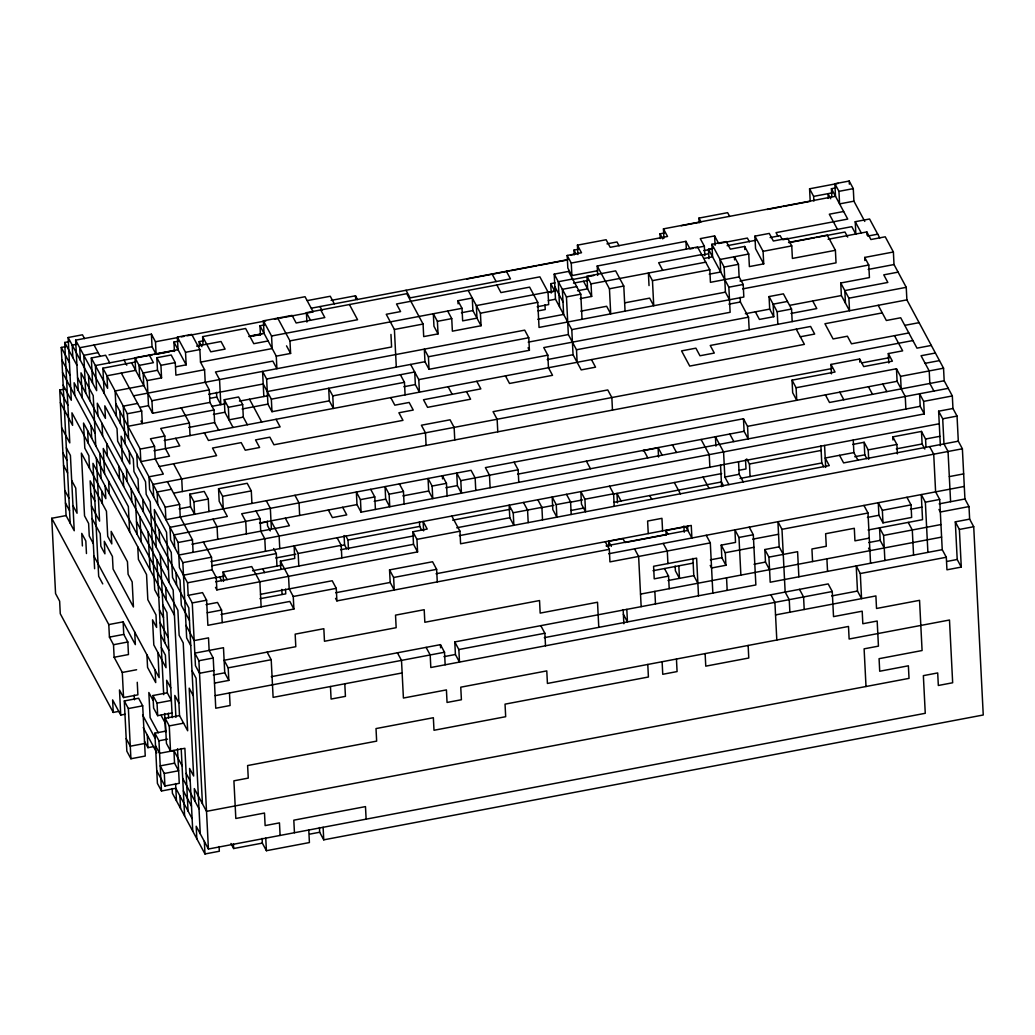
<?xml version="1.0" encoding="UTF-8"?>
<svg xmlns="http://www.w3.org/2000/svg" width="1035" height="1035" viewBox="0 0 1035 1035"><rect width="100%" height="100%" fill="white"/><g stroke="black" fill="none" stroke-linecap="round" stroke-linejoin="round"><path stroke-width="1.5" d="M663.94 238.283L663.461 228.864L835.504 196.301L834.87 183.751L849.205 181.034L853.28 188.629L853.914 201.178L864.781 221.425M782.978 206.495L810.211 201.346L809.577 188.797L838.259 183.363M831.83 196.559L831.428 188.706L835.737 187.891M834.87 183.751L838.945 191.346L853.28 188.629M63.161 385.085L71.311 400.273L68.142 337.513L82.477 334.797L84.508 338.6M699.194 222.797L698.961 218.1L727.631 212.667L729.675 216.47M809.577 188.797L813.652 196.378L832.295 192.859M78.194 390.35L75.646 340.153L305.04 296.722L313.191 311.91L284.509 317.331M577.918 254.571L577.439 245.153L606.109 239.732L610.184 247.313L667.536 236.459L663.461 228.864M61.634 427.701L69.785 442.889L64.7 342.469L68.996 341.666M681.185 225.772L699.828 222.24M767.207 209.484L781.541 206.767M76.512 344.293L72.204 345.108L72.851 357.657M307.33 300.59L330.269 296.256L334.344 303.85M574.244 254.817L573.998 250.121L578.306 249.306M606.976 243.872L617.015 241.97L619.046 245.774M660.265 238.542L660.019 233.832L664.328 233.017M70.16 523.154L61.259 347.437L65.554 346.622M169.015 351.874L156.117 354.306L155.483 341.757L151.408 334.163L79.721 347.734L80.355 360.296M597.7 270.717L571.889 275.608L567.814 268.013L567.18 255.464L581.515 252.747L577.439 245.153M853.914 201.178L839.579 203.895L838.945 191.346M331.135 300.396L355.51 295.79L357.541 299.581M570.57 255.076L574.865 254.261M311.406 308.184L568.034 259.604M466.772 279.036L509.776 270.885M511.212 270.614L537.023 265.736M538.446 265.465L567.128 260.031M109.723 362.845L105.648 355.251L91.313 357.968L107.601 388.332L106.967 375.783L135.637 370.349L135.003 357.799L178.02 349.662L177.386 337.112L191.721 334.396L199.871 349.571L200.505 362.134L204.581 369.715L205.215 382.277L209.29 389.859L209.924 402.421L213.999 410.002L214.633 422.565L218.708 430.146M249.707 336.09L264.041 333.373L263.407 320.824L292.077 315.39L296.152 322.985L324.822 317.564L320.746 309.97M306.89 322.092L306.412 312.673L406.768 293.681L423.069 324.046L423.703 336.595L438.038 333.891L437.404 321.329L433.329 313.747L433.963 326.297L438.038 333.891M98.131 352.612L83.796 355.328L85.698 392.989M155.483 341.757L178.421 337.423M181.293 336.88L184.152 336.336M187.024 335.793L265.879 320.863M274.482 319.233L277.341 318.689M280.213 318.146L283.085 317.603M567.18 255.464L571.255 263.058L685.946 241.336L690.022 248.93L692.894 248.387M749.405 241.867L747.373 238.076L718.691 243.51L714.616 235.915L700.281 238.632L704.356 246.214L704.835 255.632M843.654 211.489L829.32 214.206L837.47 229.382M174.423 351.486L173.945 342.067L178.24 341.252M203.015 344.487L202.614 336.634L245.631 328.496L253.782 343.685L268.117 340.968M260.445 335.198L259.966 325.779L264.261 324.964M109.037 354.863L152.041 346.725L156.117 354.306M591.464 359.585L595.539 367.179L581.204 369.896L573.054 354.707L571.786 329.609L555.485 299.231L554.217 274.133L568.551 271.416L580.777 294.199L582.045 319.298M597.7 275.401L597.221 265.995L697.59 246.99L709.803 269.773L710.437 282.322L739.119 276.888L743.195 284.483L743.829 297.032L571.786 329.609M703.955 258.452L712.559 256.835L711.925 244.273L726.26 241.569L730.335 249.15L744.67 246.446L748.745 254.028L749.379 266.59L763.714 263.873L763.08 251.324L754.929 236.135L769.264 233.418L773.339 241.013L787.687 238.296L791.749 245.89L792.396 258.439L835.4 250.302L836.034 262.851L739.986 281.041M199.419 346.298L199.173 341.602L203.481 340.787M695.753 247.844L704.356 246.214M196.65 346.13L221.024 341.511L225.1 349.105L210.765 351.822L202.614 336.634M708.962 258.647L708.483 249.241L712.779 248.426M727.126 245.709L755.796 240.275M770.131 237.571L780.17 235.669L782.201 239.46M152.727 354.695L95.388 365.549L96.656 390.661L68.142 337.513M154.163 354.423L174.229 350.632M248.788 336.517L261.687 334.072M782.978 239.693L851.805 226.665L855.88 234.259L855.233 221.71L869.581 218.993L879.763 237.972M171.888 351.331L174.76 350.787M253.614 335.858L260.781 334.499M703.787 250.638L710.954 249.28M135.003 357.799L147.229 380.582L161.563 377.866L157.488 370.271L156.854 357.722L171.189 355.005L175.264 362.599L175.898 375.149L204.581 369.715M177.386 337.112L185.524 352.288L199.871 349.571M263.407 320.824L271.545 336L357.567 319.724L349.429 304.536M458.091 303.863L457.936 300.719L472.271 298.015L472.904 310.565L481.055 325.74L452.373 331.174L451.739 318.625L447.663 311.03M572.627 279.01L558.292 281.727L559.56 306.826M577.569 290.744L587.595 288.843L586.961 276.293L615.644 270.872L623.782 286.048L625.062 311.16M701.665 254.584L658.648 262.722L662.723 270.316M104.173 393.287L102.892 368.188L135.87 361.939M551.202 293.073L550.723 283.668L555.032 282.853M572.226 279.592L593.741 275.517M701.264 255.166L708.432 253.808M573.493 283.15L587.828 280.446M788.541 242.449L827.25 235.113L835.4 250.302M789.058 242.604L814.868 237.714M816.305 237.442L844.974 232.021L847.691 237.08M156.854 357.722L160.93 365.316L175.264 362.599M277.742 318.107L289.968 340.877L462.011 308.314L462.645 320.863L476.98 318.159L476.346 305.597L548.033 292.025L548.666 304.588L537.191 306.748M576.702 286.604L562.367 289.321L563.635 314.42L537.825 319.31M586.961 276.293L591.037 283.888L705.728 262.178M748.745 254.028L720.075 259.462L720.709 272.011L709.234 274.184M763.08 251.324L791.749 245.89M547.114 292.452L555.717 290.835M828.116 239.266L866.825 231.931L870.901 239.525L885.236 236.808L893.386 251.997L894.02 264.546L906.246 287.329L906.88 299.878L943.545 368.201L944.179 380.751L952.329 395.939L952.963 408.489L957.039 416.083L958.307 441.182L962.382 448.776L964.931 498.986L969.006 506.581L969.64 519.13L973.715 526.724L983.25 714.991L323.748 839.838L319.673 832.256L319.44 827.547M549.067 292.349L553.363 291.534M157.488 370.271L143.153 372.988L143.787 385.537L115.118 390.958L116.386 416.07M176.131 366.739L186.171 364.837L185.524 352.288M200.505 362.134L272.192 348.562L271.545 336M461.429 312.738L472.904 310.565M867.692 236.083L877.719 234.182M66.344 447.845L70.419 455.439L74.235 530.748L66.085 515.572L59.732 390.053L64.028 389.238M548.033 292.025L539.882 276.85L396.509 303.992L400.584 311.574L386.249 314.291L394.4 329.479L423.069 324.046M437.404 321.329L451.739 318.625M468.195 290.421L480.421 313.191L537.76 302.336L539.041 327.435L725.419 292.155L729.494 299.749M554.217 274.133L566.443 296.903L580.777 294.199M597.221 265.995L609.447 288.765L623.782 286.048M649.023 285.582L648.389 273.033L652.464 280.627L709.803 269.773M711.925 244.273L724.138 267.056L738.485 264.339L739.119 276.888M548.317 300.59L555.485 299.231M259.966 325.779L276.267 356.143L290.602 353.44L289.968 340.877M580.208 298.61L591.671 296.437L591.037 283.888M538.058 310.901L545.225 309.543L544.992 304.833M133.528 395.836L391.592 346.984L390.958 334.434M580.842 311.16L606.652 306.282L610.715 313.864L609.447 288.765M625.282 302.75L649.657 298.132L653.732 305.726L652.464 280.627M864.872 260.561L864.717 257.43L893.386 251.997M708.483 249.241L728.86 287.2L743.195 284.483M137.603 403.43L123.269 406.147L125.17 443.808M131.574 362.755L151.938 400.726L209.29 389.859M263.834 396.521L262.567 371.41L266.629 379.004L524.693 330.152L528.769 337.746L529.402 350.296L429.046 369.301L424.971 361.707L424.337 349.157L428.412 356.739L429.046 369.301M742.625 288.894L868.779 265.012L869.426 277.574L840.743 282.995L841.377 295.544L849.528 310.733L848.894 298.183L840.743 282.995M139.893 407.311L148.497 405.681L152.572 413.275L209.924 402.421M208.721 394.283L263.2 383.972L271.338 399.148L271.985 411.697L329.324 400.843L333.399 408.437L332.765 395.887L328.69 388.293L329.324 400.843M868.21 269.436L894.02 264.546M102.892 368.188L127.344 413.741L141.679 411.024L142.312 423.574L140.954 421.051M428.412 356.739L528.769 337.746M209.575 398.423L216.742 397.065L220.817 404.659L219.549 379.56L215.474 371.966L272.826 361.111L276.901 368.706L276.267 356.143M233.043 427.442L224.893 412.253L224.259 399.704L238.593 396.987L242.669 404.582L243.303 417.131L247.378 424.725M267.276 391.553L424.971 361.707M528.199 342.158L568.344 334.564L576.495 349.752L577.129 362.302M728.925 304.161L740.387 302L748.538 317.176L749.172 329.725M755.356 311.833L759.431 319.427L773.766 316.71L769.704 309.116L769.057 296.566L783.404 293.849L791.542 309.038L792.189 321.587M898.095 272.14L883.761 274.857L887.836 282.451L844.819 290.589L845.453 303.139M212.214 406.289L225.125 403.844M239.46 401.127L268.13 395.706M127.978 426.291L213.999 410.002M224.259 399.704L228.334 407.298L242.669 404.582M271.338 399.148L414.712 372.005L415.346 384.567L419.421 392.149L418.787 379.599L410.636 364.423M787.48 301.444L773.132 304.161L773.766 316.71M213.43 414.427L224.893 412.253M242.099 408.993L267.91 404.116L271.985 411.697M745.329 313.734L769.704 309.116M789.77 305.325L841.377 295.544M190.039 435.58L189.392 423.03L160.723 428.451L164.798 436.046L165.432 448.595L169.507 456.189L140.838 461.623L140.204 449.074L115.752 403.521M332.765 395.887L404.452 382.316L405.086 394.865M418.787 379.599L547.826 355.173L548.459 367.723L552.535 375.317L509.518 383.467L505.442 375.873M576.495 349.752L748.538 317.176M769.057 296.566L777.207 311.755L791.542 309.038M848.894 298.183L906.246 287.329M188.823 427.442L214.633 422.565M243.303 417.131L228.968 419.848L228.334 407.298M403.883 386.728L415.346 384.567M547.243 359.598L573.054 354.707M790.973 313.45L816.783 308.572L812.708 300.978M164.798 436.046L150.463 438.762L154.538 446.357L155.172 458.906L163.323 474.095L148.975 476.799L149.622 489.361L178.136 542.495L179.404 567.607L187.555 582.783L188.189 595.332L192.264 602.926L195.447 665.686L199.522 673.28L213.857 670.564M164.229 440.47L906.88 299.878M140.204 449.074L154.538 446.357M153.969 450.768L179.767 445.891L175.691 438.297M882.273 312.893L824.934 323.748L833.084 338.937L847.419 336.22L851.494 343.814L908.833 332.959M800.327 336.776L814.674 334.059L810.599 326.465L710.23 345.47L714.305 353.051L699.97 355.768L695.895 348.174L681.56 350.891L689.711 366.079L804.402 344.37L796.251 329.182M159.248 466.5L216.587 455.646L212.511 448.051L241.194 442.618L245.269 450.212L259.604 447.495L255.529 439.901L269.863 437.197L273.939 444.778L402.977 420.352L398.902 412.771L413.237 410.054L409.161 402.46L394.827 405.177L390.751 397.582M904.758 325.365L919.106 322.648M912.909 340.554L153.051 484.393L153.697 496.942M171.461 489.27L157.126 491.987L157.76 504.537M831.441 373.842L830.963 364.423L859.632 359.003L863.707 366.584L892.39 361.163L888.315 353.569L902.649 350.852L894.499 335.676M931.319 345.431L916.984 348.148L900.696 317.771L886.348 320.488L878.21 305.299M173.764 493.152L831.83 368.576M861.935 362.871L889.181 357.722M118.973 711.343L113.242 712.429L60.276 613.729L59.642 601.18L55.567 593.585L51.75 518.276L66.085 515.572M189.884 494.148L193.946 501.742L194.593 514.291L190.518 506.697L189.884 494.148L204.218 491.431L208.294 499.025L208.928 511.575M190.738 645.542L186.662 637.948L182.846 562.639L170.62 539.869L169.986 527.32L227.338 516.465L219.187 501.276L218.553 488.727L247.223 483.293L251.298 490.888L251.932 503.437M792.034 380.155L796.096 387.75L796.743 400.299L792.668 392.718L792.034 380.155L835.038 372.018L830.963 364.423M935.394 353.026L921.059 355.729L929.21 370.918L929.844 383.467L933.919 391.062M75.646 340.153L165.277 507.176L179.611 504.459L180.245 517.008L192.471 539.791L193.105 552.341M193.946 501.742L208.294 499.025M218.553 488.727L222.629 496.321L251.298 490.888M796.096 387.75L896.465 368.758L900.541 376.352L901.174 388.901M925.135 363.324L939.469 360.607M179.042 508.871L190.518 506.697M900.541 376.352L943.545 368.201M905.884 409.045L905.25 396.496L897.099 381.307L165.911 519.725L165.277 507.176M743.466 418.748L744.1 431.31L748.176 438.892L747.542 426.342L743.466 418.748L485.402 467.6L489.477 475.194L490.111 487.744M944.179 380.751L829.488 402.473L825.413 394.878M265.426 551.319L264.792 538.769L260.716 531.175L260.083 518.626L174.061 534.901L174.695 547.463M178.77 555.045L924.294 413.922L920.218 406.328L361.073 512.17L356.997 504.588L356.363 492.026L360.439 499.62L374.774 496.916L375.42 509.466M389.121 494.2L389.755 506.749L385.68 499.155L385.046 486.605L389.121 494.2L403.456 491.483L404.09 504.032M432.125 486.049L432.759 498.611L428.684 491.017L428.05 478.468L432.125 486.049L446.46 483.345L447.094 495.894M460.795 480.628L461.442 493.177L457.366 485.583L456.72 473.034L460.795 480.628L518.147 469.774L518.781 482.323M747.542 426.342L948.254 388.345M259.513 523.037L356.997 504.588M374.204 501.328L385.68 499.155M402.887 495.894L428.684 491.017M445.891 487.757L457.366 485.583M517.578 474.185L744.1 431.31M260.031 523.192L267.198 521.834M642.826 450.73L658.596 447.741M178.136 542.495L192.471 539.791M920.218 406.328L919.585 393.779L923.66 401.373L952.329 395.939M191.902 544.203L289.399 525.741L285.324 518.16M940.375 445.723L938.629 411.205L952.963 408.489M182.846 562.639L211.515 557.218L212.149 569.767L216.224 577.362L216.871 589.911L417.584 551.914L416.95 539.364L412.874 531.77L427.209 529.053L423.134 521.459L423.613 530.877M938.629 411.205L942.704 418.8L957.039 416.083M210.946 561.63L939.262 423.755M211.813 565.783L276.332 553.57L276.966 566.119M345.975 536.195L348.006 539.998L419.692 526.427L421.737 530.218M452.67 520.178L510.022 509.323M746.727 458.932L749.443 464.003L821.13 450.432M852.672 444.455L864.147 442.281L868.21 449.876L868.688 459.294M892.972 439.991L892.817 436.861L921.486 431.427L925.562 439.021L925.963 446.861M183.48 575.188L212.149 569.767M280.796 569.004L280.407 561.151L294.742 558.447L294.108 545.885L298.171 553.479L341.188 545.341L341.822 557.891M513.231 512.765L513.865 525.327L509.789 517.733L509.155 505.183L513.231 512.765L541.9 507.344L542.534 519.893M556.248 504.627L556.882 517.177L552.806 509.582L552.173 497.033L556.248 504.627L570.583 501.91L571.216 514.473M584.917 499.206L585.551 511.756L581.476 504.161L580.842 491.612L584.917 499.206L613.587 493.773L614.221 506.322M275.763 557.981L295.829 554.178M340.269 545.768L344.577 544.953L346.609 548.744M540.995 507.771L553.893 505.326M569.664 502.337L582.563 499.905M612.668 494.2L721.641 473.577M738.835 470.317L746.002 468.959L745.536 459.54M223.534 581.424L223.055 572.006L251.725 566.585L259.876 581.774L261.143 606.872M340.618 549.753L413.741 535.91M456.745 527.772L509.789 517.733M715.909 446.15L715.431 436.731L723.568 451.92L724.849 477.019L739.184 474.302L743.259 481.896M857.95 460.187L853.875 452.593L825.206 458.026L829.281 465.608L459.385 535.638M868.21 449.876L896.892 444.455L897.371 453.86M925.562 439.021L939.896 436.304M187.555 582.783L216.224 577.362M416.95 539.364L459.954 531.214L460.588 543.776L962.382 448.776M215.319 577.789L223.922 576.159M252.592 570.725L281.261 565.304M570.867 510.475L583.779 508.03M613.884 502.337L721.408 481.974L723.439 485.777M740.051 478.455L821.764 462.981L823.808 466.772M854.742 456.733L864.781 454.844L866.812 458.634M896.323 448.867L922.12 443.976L924.837 449.048M215.655 581.774L413.508 544.319L417.584 551.914M958.307 441.182L843.616 462.904L839.54 455.309M188.189 595.332L202.524 592.628L206.599 600.222L207.88 625.321L293.901 609.033L293.254 596.483L289.192 588.889L288.545 576.34L280.407 561.151M192.264 602.926L206.599 600.222M206.03 604.634L217.505 602.461L221.581 610.055L222.214 622.604M260.51 594.323L332.196 580.751L336.272 588.346L336.905 600.895L609.304 549.326L609.938 561.876L710.308 542.883L712.843 593.081M389.548 569.897L393.623 577.491L394.257 590.041L390.182 582.446L389.548 569.897L432.552 561.746L436.628 569.341L437.262 581.89M51.75 518.276L108.791 624.571L123.126 621.854L135.352 644.624L134.705 632.074M259.94 598.735L285.751 593.857L285.505 589.148M207.233 612.772L221.581 610.055M293.254 596.483L336.272 588.346M393.623 577.491L436.628 569.341M220.998 614.467L289.826 601.438L293.901 609.033M335.702 592.757L390.182 582.446M436.058 573.765L691.251 525.444L691.897 538.006L685.778 526.608M949.315 476.592L963.663 473.888M608.865 546.053L608.619 541.344L622.954 538.627L624.998 542.431M666.204 535.198L665.971 530.489L684.601 526.957M109.425 637.12L123.76 634.403L127.835 641.998L128.469 654.547L114.135 657.264L113.501 644.714L109.425 637.12L108.791 624.571M606.096 545.885L687.822 530.412L687.576 525.702M606.613 546.04L609.486 545.497M625.256 542.508L665.402 534.914M113.501 644.714L127.835 641.998M608.735 553.738L964.297 486.437M710.217 565.446L711.575 567.982L725.91 565.265L721.835 557.671L721.201 545.122L735.536 542.405L734.902 529.855L738.977 537.45L753.312 534.733L755.861 584.943L454.779 641.933L455.413 654.495L459.488 662.077L458.854 649.527L454.779 641.933M783.262 554.411L779.187 546.816L777.919 521.718L781.981 529.312L868.003 513.024L870.551 563.234M882.35 510.307L911.02 504.886L911.654 517.435L882.984 522.856L878.909 515.275L878.275 502.712L882.35 510.307L882.984 522.856M868.067 529.998L922.547 519.673L921.279 494.575L925.355 502.169L939.689 499.452L942.238 549.663L946.313 557.257L946.947 569.806L961.282 567.089L959.38 529.441L955.305 521.847L969.64 519.13M752.743 539.157L778.553 534.267M867.433 517.435L878.909 515.275M910.451 509.298L921.913 507.124M939.12 503.877L964.931 498.986M721.201 545.122L725.276 552.716L753.946 547.282M969.006 506.581L940.323 512.002L938.965 509.479M653.02 570.699L693.165 563.105M710.372 559.844L721.835 557.671M769.561 569.677L765.486 562.083L764.852 549.533L779.187 546.816M114.135 657.264L122.285 672.452L136.62 669.736M214.491 683.113L228.826 680.409L224.75 672.815L223.482 647.703L194.813 653.137L198.888 660.731L213.223 658.014L215.759 708.225L230.106 705.508L229.46 692.958M669.205 588.682L668.558 576.12L654.223 578.837L653.59 566.287L696.607 558.15L698.509 595.798M764.852 549.533L768.927 557.128L797.597 551.694L798.865 576.805M869.284 538.122L854.949 540.839L854.302 528.29L825.632 533.724L826.266 546.273L811.932 548.99L812.566 561.539M884.252 547.968L880.177 540.374L879.543 527.824L883.618 535.418L940.97 524.551M667.989 580.544L693.799 575.654L697.875 583.248M754.01 564.256L765.486 562.083M868.714 542.547L880.177 540.374M598.786 627.352L597.518 602.241L540.166 613.108L539.533 600.546L424.842 622.268L424.195 609.706L395.525 615.139L396.159 627.689L324.473 641.26L323.839 628.711L295.169 634.144L295.803 646.694L224.116 660.265L228.192 667.847L271.209 659.709L273.111 697.37L402.149 672.944M959.38 529.441L973.715 526.724M213.288 674.988L224.75 672.815M640.523 594.103L941.604 537.113M125.054 714.254L120.746 715.069L119.478 689.957L123.553 697.551L137.888 694.834L137.254 682.285M124.291 700.954L138.625 698.237L142.701 705.831L145.249 756.042L130.915 758.759L126.839 751.164L124.291 700.954L128.366 708.548L130.915 758.759M152.96 695.533L167.308 692.816L171.383 700.41L157.035 703.114L152.96 695.533L153.607 708.082L157.682 715.677L172.017 712.96M271.274 676.683L440.444 644.65L444.52 652.244L445.153 664.793M942.238 549.663L770.195 582.226L768.927 557.128M128.366 708.548L142.701 705.831M215.125 695.675L444.52 652.244M458.854 649.527L544.876 633.252L545.51 645.801M860.292 573.532L861.56 598.644L857.485 591.05L856.217 565.951L860.292 573.532L946.313 557.257M443.95 656.656L455.413 654.495M544.307 637.663L828.181 583.921L832.256 591.515L833.524 616.614L862.194 611.193L862.828 623.743L877.175 621.026L878.443 646.138L864.109 648.841L866.01 686.503M947.167 561.397L957.207 559.495L961.282 567.089M832.256 591.515L430.819 667.51L430.185 654.961L426.11 647.367M188.047 811.039L184.877 748.292L170.529 750.996L166.454 743.402L165.186 718.303L179.521 715.586L187.671 730.775L183.221 642.916L179.146 635.322L177.878 610.223L71.945 412.823L72.592 425.372L60.366 402.602M831.674 595.94L857.485 591.05M165.186 718.303L169.261 725.897L183.596 723.18M775.538 614.919L875.895 595.927L876.529 608.476L919.546 600.339L922.082 650.536L879.077 658.687L879.711 671.236L908.381 665.803L909.028 678.365L206.508 811.349L194.295 788.579L194.929 801.129M192.122 818.633L175.834 788.269L161.486 790.986L157.411 783.391L154.875 733.181L166.337 731.008M144.615 743.492L130.268 746.209L126.205 738.615M154.875 733.181L158.95 740.775L167.554 739.145M144.551 741.345L147.94 747.671L153.685 746.584M182.069 765.796L173.919 750.608L159.584 753.325L155.509 745.73M164.293 773.468L178.628 770.752L174.553 763.17L160.218 765.874L164.293 773.468L164.927 786.018L179.262 783.314L177.515 748.797M196.831 838.777L196.197 826.228L208.423 849.01L925.264 713.296L923.362 675.648L937.697 672.931L938.331 685.481L952.666 682.764L949.483 620.017L849.127 639.009L848.493 626.46L547.424 683.449L546.778 670.9L460.756 687.188L461.403 699.738L447.055 702.455L446.421 689.905L403.417 698.043L401.502 660.382L397.427 652.8M172.146 788.515L172.392 793.224L204.982 853.966L219.317 851.249L219.084 846.539M230.934 843.473L233.651 848.532L262.334 843.111L266.409 850.705L309.413 842.555L308.779 830.005M309.646 834.145L319.673 832.256M855.233 221.71L861.353 233.095M831.428 188.706L847.73 219.084L776.043 232.642L778.074 236.446M864.717 257.43L868.779 265.012M830.704 198.733L827.987 193.674L828.233 198.371M929.637 446.615L933.712 454.21L935.614 491.858L939.689 499.452M882.764 384.024L886.84 391.618M868.417 386.728L872.492 394.322M892.817 436.861L896.892 444.455M906.945 497.292L911.02 504.886M839.747 392.161L843.823 399.756M908.212 522.39L912.288 529.985L913.569 555.083M763.714 263.873L755.563 248.685L754.929 236.135M738.485 264.339L734.41 256.745L734.565 259.888M863.94 505.429L868.003 513.024M698.961 218.1L700.993 221.891M868.559 548.149L869.917 550.685M660.019 233.832L662.736 238.891M729.766 434.014L733.841 441.609M799.499 589.355L803.574 596.949L804.208 609.499M724.849 477.019L728.925 484.613M749.236 527.138L753.312 534.733M701.083 439.448L709.234 454.637L709.868 467.186M770.829 594.776L774.904 602.37L776.806 640.031M702.998 477.096L709.104 488.494M573.998 250.121L576.042 253.911M672.414 444.869L676.489 452.463M583.52 281.261L591.671 296.437M706.232 535.289L710.308 542.883M662.154 455.18L658.079 447.586L658.558 457.004M674.328 482.53L680.435 493.915M643.744 450.303L647.819 457.897M554.851 286.682L563.001 301.871M550.723 283.668L554.799 291.262M649.721 495.545L651.765 499.349M665.971 530.489L668.002 534.293M537.76 302.336L529.622 287.148L500.94 292.582L496.865 284.987M663.215 543.427L667.29 551.021L667.924 563.57M506.387 271.274L510.462 278.868L410.106 297.873L406.03 290.279M664.483 568.538L668.558 576.12M547.826 355.173L543.75 347.579L730.128 312.298L728.86 287.2M621.052 500.979L616.976 493.385L617.455 502.803M609.511 486.178L613.587 493.773M492.052 273.99L496.127 281.585M528.057 347.773L529.402 350.296M634.546 548.861L638.621 556.455L641.157 606.652M586.392 461.157L590.467 468.751M608.619 541.344L611.336 546.402M605.229 541.732L609.304 549.326M566.507 494.329L570.583 501.91M457.936 300.719L462.011 308.314M623.38 614.324L627.456 621.919L626.822 609.369M476.773 381.294L480.848 388.888L423.496 399.743L427.571 407.337L470.589 399.2L466.513 391.605M537.825 499.75L541.9 507.344M514.072 462.179L518.147 469.774M523.49 502.467L527.565 510.061L528.199 522.61M448.103 386.728L452.166 394.322M540.8 625.658L544.876 633.252M400.377 374.722L404.452 382.316M446.46 483.345L442.385 475.751L442.553 478.882M451.803 516.038L459.954 531.214M320.009 306.554L322.053 310.358M399.381 483.888L403.456 491.483M306.412 312.673L310.487 320.268M370.698 489.322L374.774 496.916M286.527 345.845L290.602 353.44M342.663 507.292L346.738 514.887L332.403 517.603L328.328 510.009M276.06 419.291L280.123 426.886L208.449 440.457L204.374 432.863M337.112 537.747L341.188 545.341M249.5 399.238L261.713 422.008M294.949 495.299L299.024 502.894L299.658 515.443M199.173 341.602L201.89 346.66M335.547 598.359L336.905 600.895M266.267 500.72L270.342 508.314L271.377 528.717M270.976 520.864L279.127 536.052L279.76 548.602M173.945 342.067L186.171 364.837M270.264 530.89L267.548 525.832L267.302 521.122M256.007 511.031L260.083 518.626M273.615 548.498L276.332 553.57M181.254 407.842L189.392 423.03M149.338 355.083L153.413 362.677L139.078 365.394L139.712 377.943M262.631 568.823L264.662 572.627M213.003 519.169L217.078 526.763L217.712 539.313M124.058 360.128L126.775 365.187M173.582 463.784L181.733 478.972L182.367 491.522M121.302 373.066L141.679 411.024M267.133 652.115L271.209 659.709M223.055 572.006L227.131 579.6M203.377 542.029L211.515 557.218M219.614 576.974L221.658 580.764M94.056 345.03L100.175 356.415M167.398 481.676L179.611 504.459M215.513 587.375L216.871 589.911M64.7 342.469L76.913 365.251M61.259 347.437L69.41 362.612M77.56 377.801L171.254 552.418L172.535 577.517L188.823 607.894L200.273 833.822M61.893 359.986L70.044 375.175M62.527 372.535L95.129 433.277M168.459 569.936L103.267 448.453L104.548 473.564M213.223 658.014L209.148 650.42L208.514 637.87L194.179 640.587L186.028 625.399M136.504 521.743L173.168 590.079L179.521 715.586M189.457 620.444L181.319 605.255L180.038 580.156L74.119 382.756L74.753 395.318M59.732 390.053L67.883 405.228M174.436 615.178L92.956 463.331L98.674 576.301L102.75 583.895M158.782 597.363L154.707 589.769L150.256 501.91L146.181 494.316L145.547 481.767L137.396 466.578L136.762 454.029M162.857 604.957L166.933 612.539L172.25 717.669M159.416 609.913L163.491 617.507M192.005 670.654L196.081 678.236L202.433 803.755M90.795 493.397L94.871 500.992M160.05 622.462L168.2 637.651M62.902 452.812L66.977 460.394M91.429 505.947L99.58 521.135L96.397 458.376M160.684 635.011L168.834 650.2M193.273 695.753L189.198 688.159L193.649 776.017L189.586 768.436L192.756 831.183M63.549 465.362L67.611 472.956M71.687 480.538L75.762 488.132L77.043 513.244L72.968 505.649M92.063 518.509L100.214 533.685L100.848 546.234L104.923 553.828L104.289 541.279L112.427 556.468L113.074 569.017L133.437 606.976L132.169 581.877L128.094 574.283L127.46 561.733L111.159 531.356L111.793 543.905L107.718 536.324L106.45 511.212L90.149 480.848L94.599 568.707M161.318 647.574L165.393 655.155L166.027 667.717L153.814 644.934L152.533 619.836L156.608 627.43L155.975 614.868L147.824 599.692L146.556 574.58L138.405 559.405L137.771 546.855M64.817 490.461L68.892 498.055M93.331 543.608L89.256 536.014L88.622 523.464L84.547 515.87L81.377 453.11L105.816 498.663L105.182 486.114M170.736 687.861L166.661 680.267L167.308 692.816M178.887 703.037L174.811 695.442L175.924 717.41M65.451 503.01L69.526 510.604M93.965 556.157L159.157 677.627L157.889 652.529M152.908 700.1L148.846 692.506L150.114 717.617L158.264 732.793M161.059 715.288L165.134 722.883M186.145 773.391L190.22 780.985M182.703 778.346L199.005 808.723M142.597 714.978L154.823 737.761M183.337 790.895L191.488 806.084M143.231 727.527L156.815 752.833M156.777 770.842L164.927 786.018M120.746 715.069L112.608 699.88L113.242 712.429M955.305 521.847L957.207 559.495M950.596 501.703L948.047 451.493L943.972 443.899L942.704 418.8M923.66 401.373L924.294 413.922M925.355 502.169L927.903 552.38M921.486 431.427L922.12 443.976M896.465 368.758L897.099 381.307M888.315 353.569L888.793 362.987M883.618 535.418L884.886 560.517M866.825 231.931L866.981 235.074M864.147 442.281L864.781 454.844M859.632 359.003L859.8 362.134M849.205 181.034L849.36 184.178M853.241 440.043L853.875 452.593M813.652 196.378L813.898 201.088M824.572 445.464L825.684 467.432M826.9 558.822L827.547 571.372M820.897 445.723L821.764 462.981M777.207 311.755L777.841 324.304M789.873 612.215L789.239 599.653L785.164 592.072L781.981 529.312M744.67 246.446L744.825 249.577M749.443 464.003L750.077 476.553M740.154 297.291L740.387 302M748.137 645.452L748.771 658.014L705.766 666.152L705.12 653.602M738.55 461.752L739.184 474.302M738.977 537.45L740.879 575.111M724.138 267.056L725.419 292.155M714.616 235.915L715.094 245.321M725.276 552.716L725.91 565.265M726.544 577.815L727.178 590.377M720.528 464.715L721.641 486.683M685.946 241.336L686.347 249.189M692.92 558.395L693.799 575.654M683.902 525.961L684.226 532.236M678.831 565.822L679.465 578.371L675.389 570.777L675.143 566.067M676.45 659.023L677.084 671.573L662.749 674.29L662.115 661.74M662.581 530.877L661.947 518.328L647.612 521.045L648.246 533.594M654.857 591.386L655.491 603.948M647.781 664.457L648.415 677.006L505.041 704.149L505.675 716.699L434.001 730.27L433.354 717.721L376.015 728.575L376.649 741.125L247.611 765.551L248.258 778.1L233.91 780.817L235.825 818.478L264.494 813.044L265.128 825.594L279.463 822.877L280.11 835.439M623.148 609.628L623.859 623.743M612.474 410.093L611.84 397.543L607.765 389.949L493.061 411.671L497.136 419.253L497.783 431.815M571.255 263.058L571.889 275.608M566.443 296.903L568.344 334.564M480.421 313.191L481.055 325.74M475.777 490.461L475.143 477.911L471.067 470.317L241.673 513.748L245.748 521.342L246.382 533.892M454.766 439.953L454.132 427.403L450.057 419.809L421.387 425.23L425.463 432.824L426.097 445.373M440.444 644.65L440.599 647.794M419.46 521.718L419.692 526.427M412.874 531.77L413.508 544.319M394.4 329.479L396.301 367.127M355.51 295.79L355.665 298.921M360.439 499.62L361.073 512.17M366.131 819.151L365.484 806.601L293.811 820.173L294.445 832.722M348.006 539.998L348.485 549.404M344.099 535.535L344.577 544.953M344.797 683.799L345.431 696.348L331.096 699.065L330.463 686.503M323.114 827.288L323.748 839.838M298.171 553.479L298.817 566.029M281.83 589.394L282.076 594.103M266.629 379.004L267.91 404.116M265.762 838.143L266.409 850.705M262.088 838.402L262.334 843.111M222.629 496.321L223.262 508.871M216.509 392.356L216.742 397.065M228.192 667.847L228.826 680.409M233.418 843.823L233.651 848.532M198.888 660.731L208.423 849.01M204.348 841.416L204.982 853.966M175.963 572.562L176.61 585.111M181.19 748.538L184.618 816.007M160.93 365.316L161.563 377.866M169.093 582.485L166.544 532.275L154.331 509.505L156.233 547.153M179.896 795.863L180.543 808.413M165.652 587.44L166.286 599.99M173.919 750.608L174.553 763.17M175.588 783.56L176.468 800.818M151.408 334.163L152.041 346.725M169.261 725.897L170.529 750.996M159.041 529.648L159.675 542.198M160.309 554.747L164.759 642.606M168.33 713.206L168.576 717.915M151.938 400.726L152.572 413.275M156.867 559.702L163.711 694.64M164.656 713.464L165.613 732.288M147.229 380.582L148.497 405.681M157.035 703.114L157.682 715.677M158.95 740.775L161.486 790.986M148.083 531.964L149.997 569.625M155.082 670.033L155.716 682.595L147.565 667.407L146.931 654.857M142.739 499.271L143.373 511.82M138.664 491.677L138.03 479.127L133.955 471.533L133.321 458.984L121.095 436.214L122.376 461.312M139.932 516.788L141.213 541.887M135.223 496.645L137.137 534.293M147.306 735.122L147.94 747.671M127.344 413.741L128.612 438.84M129.246 451.389L129.88 463.952L117.667 441.169L117.02 428.619L104.807 405.836L105.441 418.399L97.29 403.21L97.924 415.76M131.16 489.05L131.794 501.6M126.438 468.907L127.085 481.456M129.621 531.667L128.353 506.555L83.537 423.043L84.805 448.155L88.881 455.749L89.515 468.299M119.827 411.102L120.461 423.664M123.01 473.862L123.644 486.411M134.214 695.093L134.446 699.802M118.934 466.267L119.568 478.83M123.126 621.854L123.76 634.403M122.285 672.452L123.553 697.551M106.709 443.498L107.342 456.047M108.623 481.159L109.257 493.708M101.999 423.354L102.633 435.903M99.839 453.421L101.107 478.519M101.74 491.069L102.374 503.618M91.313 357.968L92.581 383.066M95.763 445.826L93.215 395.616L80.989 372.846L82.27 397.945M88.505 375.472L89.773 400.584M91.054 425.683L91.688 438.232M87.613 430.638L88.247 443.187M86.461 553.531L85.827 540.969L81.752 533.387L82.386 545.937"/></g></svg>
